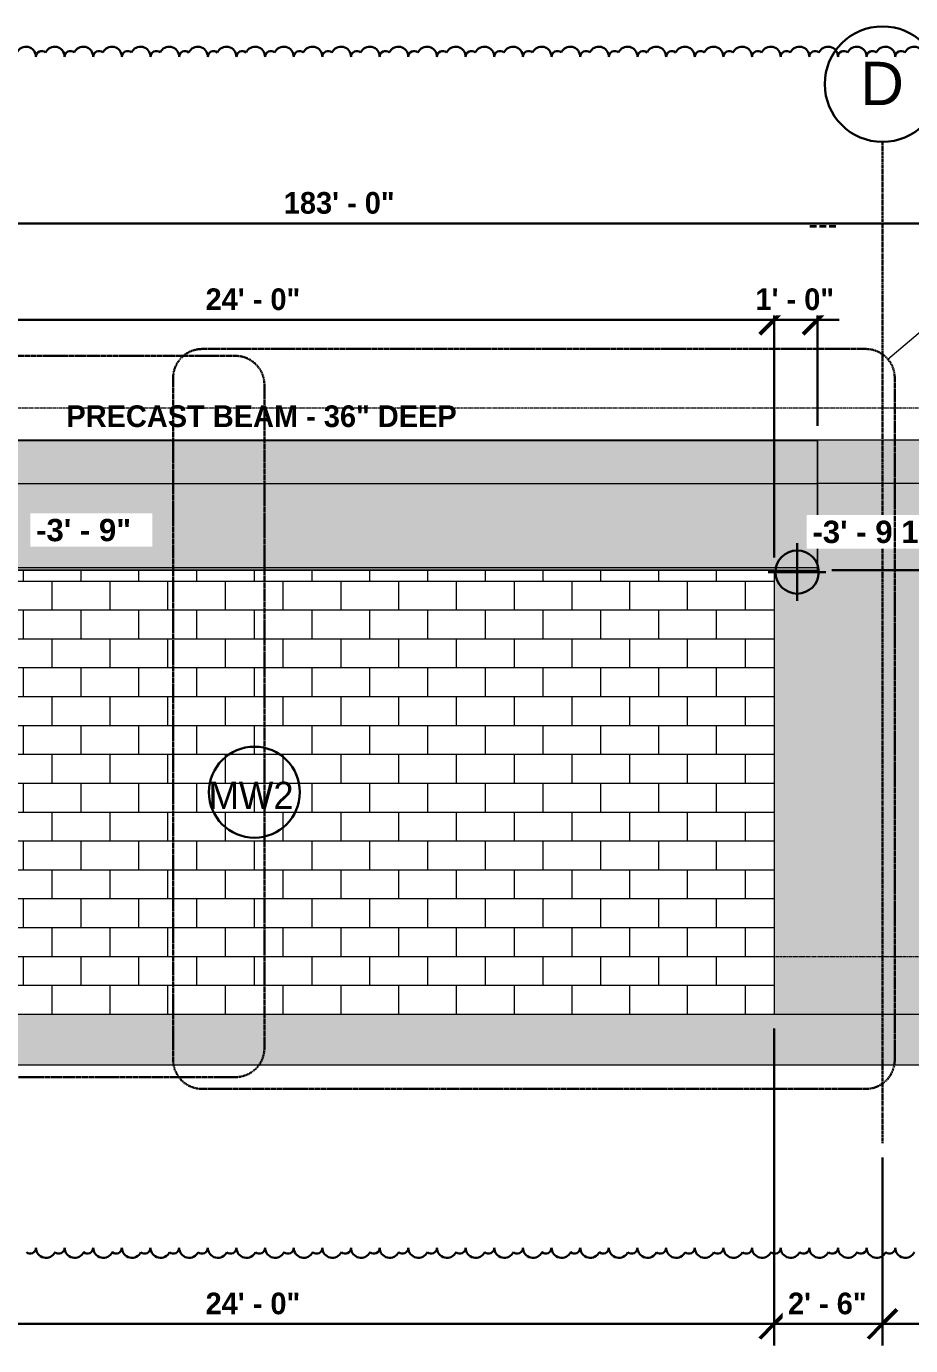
# Model space of a CAD drawing. Header units: inches. Extents: x -3929 to 6224, y -260 to 143.
# Drawn here: x -375 to -130, y -259.8 to 105.7 of the extents above; entities that cross this region are included whole.
import ezdxf

# ---------------------------------------------------------------- set-up
doc = ezdxf.new("R2010")
doc.units = ezdxf.units.IN
doc.header["$MEASUREMENT"] = 0
doc.linetypes.add('Dash Dot 3_16_', pattern=[0.3125, 0.1875, -0.0625, 0, -0.0625])
doc.linetypes.add('Grid Line 1_2_', pattern=[0.875, 0.5, -0.125, 0.125, -0.125])
for name, color, linetype, lineweight in [('A-ANNO-DIMS', 211, 'Continuous', 9), ('A-ANNO-DIMS-64', 211, 'Continuous', 9), ('A-ANNO-SYMB', 150, 'Continuous', 9), ('A-FLOR-LEVL', 51, 'Continuous', 9), ('A-WALL-IDEN', 211, 'Continuous', 30), ('A-WALL-PATT', 111, 'Continuous', 60), ('G-ANNO-DIMS', 111, 'Continuous', 9), ('G-ANNO-REVC', 71, 'Continuous', 30), ('S-BEAM', 12, 'Continuous', 9), ('S-BEAM-IDEN', 2, 'Continuous', 30), ('S-FNDN', 32, 'Continuous', 18), ('S-GRID', 1, 'Continuous', 9), ('S-GRID-IDEN', 1, 'Continuous', 30)]:
    doc.layers.add(name, color=color, linetype=linetype, lineweight=lineweight)
doc.styles.add('Arial', font='arial.ttf', dxfattribs={"height": 12})
doc.styles.add('Arial_B', font='arialbd.ttf', dxfattribs={"height": 6.190476})
doc.styles.add('Century Gothic', font='', dxfattribs={"height": 7.559055})
doc.styles.add('Century Gothic_1', font='', dxfattribs={"height": 6})
doc.styles.add('Century Gothic_B', font='', dxfattribs={"height": 6})
doc.styles.get('Century Gothic').set_extended_font_data('Century Gothic')
doc.styles.get('Century Gothic_1').set_extended_font_data('Century Gothic')
doc.styles.get('Century Gothic_B').set_extended_font_data('Century Gothic', bold=True)
doc.dimstyles.new('OD__1_16__Tol__', dxfattribs={"dimscale": 12, "dimtxt": 6.26501, "dimasz": 0.666667, "dimexe": 0.5, "dimexo": 0.333333, "dimgap": 0.083333, "dimtad": 1, "dimdec": 4, "dimrnd": 0.0625, "dimzin": 3, "dimdsep": 46, "dimlunit": 4, "dimtxsty": 'Century Gothic_B', "dimblk1": 'OBLIQUE', "dimblk2": 'OBLIQUE', "dimsah": 1, "dimcen": 0.09, "dimdle": 0.5, "dimazin": 0, "dimtfac": 1, "dimtdec": 4, "dimtix": 1, "dimtmove": 0, "dimatfit": 3, "dimfxl": 1, "dimtvp": 1, "dimtfill": 1, "dimfrac": 2, "dimtolj": 1, "dimtzin": 0, "dimlwd": 30, "dimlwe": 30, "dimarcsym": 2})
doc.dimstyles.new('OD__1_4__Tol__', dxfattribs={"dimscale": 12, "dimtxt": 6.26501, "dimasz": 0.666667, "dimexe": 0.5, "dimexo": 0.333333, "dimgap": 0.083333, "dimtad": 1, "dimrnd": 0.25, "dimzin": 1, "dimdsep": 46, "dimlunit": 4, "dimtxsty": 'Century Gothic_B', "dimblk1": 'OBLIQUE', "dimblk2": 'OBLIQUE', "dimsah": 1, "dimcen": 0.09, "dimdle": 0.5, "dimazin": 0, "dimtfac": 1, "dimtdec": 4, "dimtix": 1, "dimtmove": 0, "dimatfit": 3, "dimfxl": 1, "dimtvp": 1, "dimtfill": 1, "dimfrac": 2, "dimtolj": 1, "dimtzin": 0, "dimlwd": 30, "dimlwe": 30, "dimarcsym": 2})
pattern_1 = [(50, (-870.187, 0), (18.36206, -1.60683), [1.92, -21.12]), (355, (-870.187, 0), (-3.55226, 19.25587), [1.536, -16.896]), (100.451, (-868.657, -0.134), (14.81021, 17.64929), [1.632, -17.949]), (46.184, (-870.187, 5.12), (27.32125, -4.2376), [2.88, -31.68]), (96.636, (-867.91, 4.767), (23.92754, 24.93717), [2.448, -26.924]), (351.184, (-870.187, 5.12), (23.92765, 24.93743), [2.304, -25.344]), (21, (-867.627, 3.84), (15.28081, -10.30746), [1.92, -21.12]), (326, (-867.627, 3.84), (6.22856, 18.56374), [1.536, -16.896]), (71.451, (-866.354, 2.981), (21.50985, 8.25628), [1.632, -17.949]), (37.5, (-870.1867, 0), (0.311095, 8.522537), [0.845, -15.846, 0.845, -16.307, -16.96]), (37.5, (-870.1867, 0), (0.311095, 8.522537), [-33.843, 0.845, -16.115]), (7.5, (-870.187, 0), (6.734636, 10.09743), [0.845, -8.934, 0.845, -15.462, -6.464]), (7.5, (-870.187, 0), (6.734636, 10.09743), [-26.086, 0.845, -5.619]), (327.5, (-875.896, 0), (13.666107, -0.577186), [0.845, -5.555, 0.845, -19.123, -26.496]), (327.5, (-875.896, 0), (13.666107, -0.577186), [-26.368, 0.845, -25.651]), (317.5, (-878.456, 0), (14.92985, 2.56286), [0.845, -7.475, 0.845, -12.416, -18.816]), (317.5, (-878.456, 0), (14.92985, 2.56286), [-21.581, 0.845, -17.971])]

# ---------------------------------------------------------------- blocks, each defined once
blk = doc.blocks.new('034100 - Precast Structural Concrete - Inverted Tee - PRECAST BEAM - 36_ DEEP-1973334-ELEVATION - SOUTH FOUNDATION WALL')
at = {"layer": 'S-BEAM', "transparency": 33554534}
for points in [[(-10994.5, -21), (-10857.21, -21), (-10857.21, -9), (-11169.17, -9), (-11169.17, -21), (-11157.19, -21)], [(-10994.5, -44.21), (-10857.21, -44.21), (-10857.21, -21), (-11169.17, -21), (-11169.17, -44.21), (-11157.19, -44.21)], [(-10994.5, -45), (-10857.21, -45), (-10857.21, -44.21), (-11169.17, -44.21), (-11169.17, -45), (-11157.19, -45)]]:
    blk.add_hatch(color=254, dxfattribs=at).paths.add_polyline_path(points, flags=0)
at = {"layer": 'S-BEAM', "color": 133}
for p, q in [((-11169.17, -9), (-11169.17, -9.06)), ((-11169.17, -9), (-10857.21, -9)), ((-11169.17, -9.06), (-11169.17, -44.21)), ((-11169.17, -9.06), (-10857.21, -9.06)), ((-11169.17, -9.06), (-10857.21, -9.06)), ((-10857.21, -9.06), (-10857.21, -9)), ((-10857.21, -44.21), (-10857.21, -9.06)), ((-11169.17, -21), (-10857.21, -21)), ((-11169.17, -44.21), (-11169.17, -45)), ((-11169.17, -45), (-11157.19, -45)), ((-10869.19, -45), (-10857.21, -45)), ((-10857.21, -45), (-10857.21, -44.21))]:
    blk.add_line(p, q, dxfattribs=at)
at = {"layer": 'S-BEAM', "color": 143}
for p, q in [((-11169.17, -21), (-11169.17, -9)), ((-10857.21, -9), (-11169.17, -9)), ((-10857.21, -9), (-10857.21, -21)), ((-11169.17, -44.21), (-11169.17, -21)), ((-11169.17, -21), (-10857.21, -21)), ((-10857.21, -21), (-10857.21, -44.21)), ((-11169.17, -45), (-11169.17, -44.21)), ((-11169.17, -44.21), (-10857.21, -44.21)), ((-11169.17, -45), (-10857.21, -45)), ((-10857.21, -44.21), (-10857.21, -45))]:
    blk.add_line(p, q, dxfattribs=at)
at = {"layer": 'S-BEAM', "color": 254}
blk.add_line((-11169.17, -44.21), (-10857.21, -44.21), dxfattribs=at)
blk = doc.blocks.new('Grid - Grid Head - Circle-1738874-ELEVATION - SOUTH FOUNDATION WALL')
at = {"layer": 'S-GRID-IDEN'}
for start, end in [(0, 180), (180, 360)]:
    blk.add_arc((-11847.19, 89.68), 16, start, end, dxfattribs=at)
blk = doc.blocks.new('DIMBLOCK22-ELEVATION - SOUTH FOUNDATION WALL')
at = {"layer": 'A-ANNO-DIMS-64', "lineweight": 30}
for p, q in [((-1385.79, -5), (-1385.79, 57.1)), ((810.21, -5), (810.21, 57.1)), ((-1391.79, 51.1), (816.21, 51.1)), ((-1385.79, 51.1), (-1385.79, -5)), ((810.21, 51.1), (810.21, -5))]:
    blk.add_line(p, q, dxfattribs=at)
at = {"layer": 'A-ANNO-DIMS-64', "lineweight": 50}
for p, q in [((-1385.79, 51.1), (-1381.79, 55.1)), ((810.21, 51.1), (814.21, 55.1)), ((-1385.79, 51.1), (-1389.79, 47.1)), ((810.21, 51.1), (806.21, 47.1))]:
    blk.add_line(p, q, dxfattribs=at)
at = {"layer": 'A-ANNO-DIMS-64', "color": 0, "lineweight": 30, "insert": (-303.65, 59.79), "char_height": 6, "width": 38.0674, "attachment_point": 1, "line_spacing_factor": 0.984502, "style": 'Century Gothic_B', "bg_fill": 3, "box_fill_scale": 1.25, "bg_fill_color": 256, "bg_fill_true_color": 13158600, "bg_fill_transparency": 0}
blk.add_mtext('183\' - 0"', dxfattribs=at)
blk = doc.blocks.new('_Oblique')
at = {"color": 0, "linetype": 'ByBlock', "lineweight": -2}
blk.add_line((-0.5, -0.5), (0.5, 0.5), dxfattribs=at)
blk = doc.blocks.new('DIMBLOCK29-ELEVATION - SOUTH FOUNDATION WALL')
at = {"layer": 'A-ANNO-DIMS-64', "lineweight": 30}
for p, q in [((-455.79, -172), (-455.79, -259.84)), ((-455.79, -253.84), (-455.79, -172)), ((-167.79, -172), (-167.79, -259.84)), ((-167.79, -253.84), (-167.79, -172)), ((-455.79, -253.84), (-167.79, -253.84))]:
    blk.add_line(p, q, dxfattribs=at)
at = {"layer": 'A-ANNO-DIMS-64', "lineweight": 50}
for p, q in [((-455.79, -253.84), (-451.79, -249.84)), ((-167.79, -253.84), (-163.79, -249.84)), ((-455.79, -253.84), (-459.79, -257.84)), ((-167.79, -253.84), (-171.79, -257.84))]:
    blk.add_line(p, q, dxfattribs=at)
at = {"layer": 'A-ANNO-DIMS-64', "color": 0, "lineweight": 30, "insert": (-325.32, -245.15), "char_height": 6, "width": 32.4587, "attachment_point": 1, "line_spacing_factor": 0.984502, "style": 'Century Gothic_B', "bg_fill": 3, "box_fill_scale": 1.25, "bg_fill_color": 256, "bg_fill_true_color": 13158600, "bg_fill_transparency": 0}
blk.add_mtext('24\' - 0"', dxfattribs=at)
blk = doc.blocks.new('DIMBLOCK30-ELEVATION - SOUTH FOUNDATION WALL')
at = {"layer": 'A-ANNO-DIMS-64', "lineweight": 30}
for p, q in [((-167.79, -172), (-167.79, -259.84)), ((-167.79, -253.84), (-167.79, -172)), ((-137.79, -207.76), (-137.79, -259.84)), ((-137.79, -253.84), (-137.79, -207.76)), ((-167.79, -253.84), (-137.79, -253.84))]:
    blk.add_line(p, q, dxfattribs=at)
at = {"layer": 'A-ANNO-DIMS-64', "lineweight": 50}
for p, q in [((-167.79, -253.84), (-163.79, -249.84)), ((-137.79, -253.84), (-133.79, -249.84)), ((-167.79, -253.84), (-171.79, -257.84)), ((-137.79, -253.84), (-141.79, -257.84))]:
    blk.add_line(p, q, dxfattribs=at)
at = {"layer": 'A-ANNO-DIMS-64', "color": 0, "lineweight": 30, "insert": (-163.98, -245.15), "char_height": 6, "width": 26.85, "attachment_point": 1, "line_spacing_factor": 0.984502, "style": 'Century Gothic_B', "bg_fill": 3, "box_fill_scale": 1.25, "bg_fill_color": 256, "bg_fill_true_color": 13158600, "bg_fill_transparency": 0}
blk.add_mtext('2\' - 6"', dxfattribs=at)
blk = doc.blocks.new('DIMBLOCK31-ELEVATION - SOUTH FOUNDATION WALL')
at = {"layer": 'A-ANNO-DIMS-64', "lineweight": 30}
for p, q in [((-137.79, -207.76), (-137.79, -259.84)), ((-137.79, -253.84), (-137.79, -207.76)), ((234.21, -207.76), (234.21, -259.84)), ((234.21, -253.84), (234.21, -207.76)), ((-137.79, -253.84), (234.21, -253.84))]:
    blk.add_line(p, q, dxfattribs=at)
at = {"layer": 'A-ANNO-DIMS-64', "lineweight": 50}
for p, q in [((-137.79, -253.84), (-133.79, -249.84)), ((234.21, -253.84), (238.21, -249.84)), ((-137.79, -253.84), (-141.79, -257.84)), ((234.21, -253.84), (230.21, -257.84))]:
    blk.add_line(p, q, dxfattribs=at)
at = {"layer": 'A-ANNO-DIMS-64', "color": 0, "lineweight": 30, "insert": (34.68, -245.15), "char_height": 6, "width": 32.4587, "attachment_point": 1, "line_spacing_factor": 0.984502, "style": 'Century Gothic_B', "bg_fill": 3, "box_fill_scale": 1.25, "bg_fill_color": 256, "bg_fill_true_color": 13158600, "bg_fill_transparency": 0}
blk.add_mtext('31\' - 0"', dxfattribs=at)
blk = doc.blocks.new('Wall Type - Familia4-287244-ELEVATION - SOUTH FOUNDATION WALL')
at = {"layer": 'A-WALL-IDEN'}
blk.add_circle((-11703.19, -112), 12.6, dxfattribs=at)
blk = doc.blocks.new('Detail View - Callout Head-1738297-ELEVATION - SOUTH FOUNDATION WALL')
at = {"layer": 'A-ANNO-SYMB', "insert": (-11253.43, 47.53), "char_height": 6, "width": 10.302, "attachment_point": 1, "style": 'Century Gothic_1'}
blk.add_mtext('---', dxfattribs=at)
blk = doc.blocks.new('DIMBLOCK40-ELEVATION - SOUTH FOUNDATION WALL')
at = {"layer": 'A-ANNO-DIMS-64', "lineweight": 30}
for p, q in [((-93.08, -39), (-93.08, -174)), ((-151.81, -45), (-87.08, -45)), ((-93.08, -45), (-151.81, -45)), ((-91.43, -168), (-99.08, -168)), ((-93.08, -168), (-91.43, -168))]:
    blk.add_line(p, q, dxfattribs=at)
at = {"layer": 'A-ANNO-DIMS-64', "lineweight": 50}
for p, q in [((-93.08, -45), (-97.08, -41)), ((-93.08, -45), (-89.08, -49)), ((-93.08, -168), (-97.08, -164)), ((-93.08, -168), (-89.08, -172))]:
    blk.add_line(p, q, dxfattribs=at)
at = {"layer": 'A-ANNO-DIMS-64', "color": 0, "lineweight": 30, "insert": (-101.77, -120.02), "char_height": 6, "width": 32.4587, "attachment_point": 1, "rotation": 90, "line_spacing_factor": 0.984502, "style": 'Century Gothic_B', "bg_fill": 3, "box_fill_scale": 1.25, "bg_fill_color": 256, "bg_fill_true_color": 13158600, "bg_fill_transparency": 0}
blk.add_mtext('10\' - 3"', dxfattribs=at)
blk = doc.blocks.new('Spot Elevations - Spot Elevation - Target Filled-1738873-ELEVATION - SOUTH FOUNDATION WALL')
at = {"layer": 'G-ANNO-DIMS'}
h = blk.add_hatch(color=256, dxfattribs=at)
edge = h.paths.add_edge_path(flags=0)
edge.add_line((-10820.75, -21), (-10814.75, -21))
edge.add_arc((-10820.75, -21), 6, 0, 90)
edge.add_line((-10820.75, -15), (-10820.75, -21))
h = blk.add_hatch(color=256, dxfattribs=at)
edge = h.paths.add_edge_path(flags=0)
edge.add_line((-10820.75, -21), (-10826.75, -21))
edge.add_arc((-10820.75, -21), 6, 180, 270)
edge.add_line((-10820.75, -27), (-10820.75, -21))
at = {"layer": 'G-ANNO-DIMS', "lineweight": 30}
for p, q in [((-10820.75, -28.96), (-10820.75, -13)), ((-10820.75, -21), (-10820.75, -15)), ((-10812.75, -21), (-10828.75, -21)), ((-10826.75, -21), (-10820.75, -21)), ((-10814.75, -21), (-10820.75, -21)), ((-10820.75, -21), (-10820.75, -27))]:
    blk.add_line(p, q, dxfattribs=at)
blk.add_circle((-10820.75, -21), 6, dxfattribs=at)
for start, end in [(0, 90), (180, 270)]:
    blk.add_arc((-10820.75, -21), 6, start, end, dxfattribs=at)
blk = doc.blocks.new('DIMBLOCK42-ELEVATION - SOUTH FOUNDATION WALL')
at = {"layer": 'A-ANNO-DIMS-64', "lineweight": 30}
for p, q in [((-455.79, -41.5), (-455.79, 30.4)), ((-167.79, -41.5), (-167.79, 30.4)), ((-455.79, 24.4), (-167.79, 24.4)), ((-455.79, 24.4), (-455.79, -41.5)), ((-167.79, 24.4), (-167.79, -41.5))]:
    blk.add_line(p, q, dxfattribs=at)
at = {"layer": 'A-ANNO-DIMS-64', "lineweight": 50}
for p, q in [((-455.79, 24.4), (-451.79, 28.4)), ((-167.79, 24.4), (-163.79, 28.4)), ((-455.79, 24.4), (-459.79, 20.4)), ((-167.79, 24.4), (-171.79, 20.4))]:
    blk.add_line(p, q, dxfattribs=at)
at = {"layer": 'A-ANNO-DIMS-64', "color": 0, "lineweight": 30, "insert": (-325.32, 33.09), "char_height": 6, "width": 32.4587, "attachment_point": 1, "line_spacing_factor": 0.984502, "style": 'Century Gothic_B', "bg_fill": 3, "box_fill_scale": 1.25, "bg_fill_color": 256, "bg_fill_true_color": 13158600, "bg_fill_transparency": 0}
blk.add_mtext('24\' - 0"', dxfattribs=at)
blk = doc.blocks.new('DIMBLOCK43-ELEVATION - SOUTH FOUNDATION WALL')
at = {"layer": 'A-ANNO-DIMS-64', "lineweight": 30}
for p, q in [((-167.79, -41.5), (-167.79, 30.4)), ((-155.79, -5), (-155.79, 30.4)), ((-167.79, 24.4), (-149.79, 24.4)), ((-167.79, 24.4), (-167.79, -41.5)), ((-155.79, 24.4), (-155.79, -5))]:
    blk.add_line(p, q, dxfattribs=at)
at = {"layer": 'A-ANNO-DIMS-64', "lineweight": 50}
for p, q in [((-167.79, 24.4), (-163.79, 28.4)), ((-155.79, 24.4), (-151.79, 28.4)), ((-167.79, 24.4), (-171.79, 20.4)), ((-155.79, 24.4), (-159.79, 20.4))]:
    blk.add_line(p, q, dxfattribs=at)
at = {"layer": 'A-ANNO-DIMS-64', "color": 0, "lineweight": 30, "insert": (-172.98, 33.09), "char_height": 6, "width": 26.85, "attachment_point": 1, "line_spacing_factor": 0.984502, "style": 'Century Gothic_B', "bg_fill": 3, "box_fill_scale": 1.25, "bg_fill_color": 256, "bg_fill_true_color": 13158600, "bg_fill_transparency": 0}
blk.add_mtext('1\' - 0"', dxfattribs=at)
blk = doc.blocks.new('Family - ___-1979246-ELEVATION - SOUTH FOUNDATION WALL')
at = {"layer": 'G-ANNO-REVC'}
for centre, radius, start, end in [((-11076.49, 97.26), 2.78, 0, 154.7912), ((-11072.12, 97.26), 1.59, 48.1897, 180), ((-11068.55, 97.26), 2.78, 0, 154.7912), ((-11064.19, 97.26), 1.59, 48.1897, 180), ((-11060.62, 97.26), 2.78, 0, 154.7912), ((-11056.25, 97.26), 1.59, 48.1897, 180), ((-11052.68, 97.26), 2.78, 0, 154.7912), ((-11048.32, 97.26), 1.59, 48.1897, 180), ((-11044.75, 97.26), 2.78, 0, 154.7912), ((-11040.38, 97.26), 1.59, 48.1897, 180), ((-11036.81, 97.26), 2.78, 0, 154.7912), ((-11032.45, 97.26), 1.59, 48.1897, 180), ((-11028.87, 97.26), 2.78, 0, 154.7912), ((-11024.51, 97.26), 1.59, 48.1897, 180), ((-11020.94, 97.26), 2.78, 0, 154.7912), ((-11016.57, 97.26), 1.59, 48.1897, 180), ((-11013, 97.26), 2.78, 0, 154.7912), ((-11008.64, 97.26), 1.59, 48.1897, 180), ((-11005.07, 97.26), 2.78, 0, 154.7912), ((-11000.7, 97.26), 1.59, 48.1897, 180), ((-10997.13, 97.26), 2.78, 0, 154.7912), ((-10992.77, 97.26), 1.59, 48.1897, 180), ((-10989.2, 97.26), 2.78, 0, 154.7912), ((-10984.83, 97.26), 1.59, 48.1897, 180), ((-10981.26, 97.26), 2.78, 0, 154.7912), ((-10976.9, 97.26), 1.59, 48.1897, 180), ((-10973.33, 97.26), 2.78, 0, 154.7912), ((-10968.96, 97.26), 1.59, 48.1897, 180), ((-10965.39, 97.26), 2.78, 0, 154.7912), ((-10961.03, 97.26), 1.59, 48.1897, 180), ((-10957.46, 97.26), 2.78, 0, 154.7912), ((-10953.09, 97.26), 1.59, 48.1897, 180), ((-10949.52, 97.26), 2.78, 0, 154.7912), ((-10945.16, 97.26), 1.59, 48.1897, 180), ((-10941.58, 97.26), 2.78, 0, 154.7912), ((-10937.22, 97.26), 1.59, 48.1897, 180), ((-10933.65, 97.26), 2.78, 0, 154.7912), ((-10929.28, 97.26), 1.59, 48.1897, 180), ((-10925.71, 97.26), 2.78, 0, 154.7912), ((-10921.35, 97.26), 1.59, 48.1897, 180), ((-10917.78, 97.26), 2.78, 0, 154.7912), ((-10913.41, 97.26), 1.59, 48.1897, 180), ((-10909.84, 97.26), 2.78, 0, 154.7912), ((-10905.48, 97.26), 1.59, 48.1897, 180), ((-10901.91, 97.26), 2.78, 0, 154.7912), ((-10897.54, 97.26), 1.59, 48.1897, 180), ((-10893.97, 97.26), 2.78, 0, 154.7912), ((-10889.61, 97.26), 1.59, 48.1897, 180), ((-10886.04, 97.26), 2.78, 0, 154.7912), ((-10881.67, 97.26), 1.59, 48.1897, 180), ((-10878.1, 97.26), 2.78, 0, 154.7912), ((-10873.74, 97.26), 1.59, 48.1897, 180), ((-10870.16, 97.26), 2.78, 0, 154.7912), ((-10865.8, 97.26), 1.59, 48.1897, 180), ((-10862.23, 97.26), 2.78, 0, 154.7912), ((-10857.86, 97.26), 1.59, 48.1897, 180), ((-10854.29, 97.26), 2.78, 0, 154.7912), ((-10849.93, 97.26), 1.59, 48.1897, 180), ((-10846.36, 97.26), 2.78, 0, 154.7912), ((-10841.99, 97.26), 1.59, 48.1897, 180), ((-10838.42, 97.26), 2.78, 0, 154.7912), ((-10834.06, 97.26), 1.59, 48.1897, 180), ((-10830.49, 97.26), 2.78, 0, 154.7912), ((-11075.3, -232.74), 1.59, 228.1897, 0), ((-11070.93, -232.74), 2.78, 180, 334.7912), ((-11067.36, -232.74), 1.59, 228.1897, 0), ((-11063, -232.74), 2.78, 180, 334.7912), ((-11059.43, -232.74), 1.59, 228.1897, 0), ((-11055.06, -232.74), 2.78, 180, 334.7912), ((-11051.49, -232.74), 1.59, 228.1897, 0), ((-11047.13, -232.74), 2.78, 180, 334.7912), ((-11043.56, -232.74), 1.59, 228.1897, 0), ((-11039.19, -232.74), 2.78, 180, 334.7912), ((-11035.62, -232.74), 1.59, 228.1897, 0), ((-11031.26, -232.74), 2.78, 180, 334.7912), ((-11027.68, -232.74), 1.59, 228.1897, 0), ((-11023.32, -232.74), 2.78, 180, 334.7912), ((-11019.75, -232.74), 1.59, 228.1897, 0), ((-11015.38, -232.74), 2.78, 180, 334.7912), ((-11011.81, -232.74), 1.59, 228.1897, 0), ((-11007.45, -232.74), 2.78, 180, 334.7912), ((-11003.88, -232.74), 1.59, 228.1897, 0), ((-10999.51, -232.74), 2.78, 180, 334.7912), ((-10995.94, -232.74), 1.59, 228.1897, 0), ((-10991.58, -232.74), 2.78, 180, 334.7912), ((-10988.01, -232.74), 1.59, 228.1897, 0), ((-10983.64, -232.74), 2.78, 180, 334.7912), ((-10980.07, -232.74), 1.59, 228.1897, 0), ((-10975.71, -232.74), 2.78, 180, 334.7912), ((-10972.14, -232.74), 1.59, 228.1897, 0), ((-10967.77, -232.74), 2.78, 180, 334.7912), ((-10964.2, -232.74), 1.59, 228.1897, 0), ((-10959.84, -232.74), 2.78, 180, 334.7912), ((-10956.26, -232.74), 1.59, 228.1897, 0), ((-10951.9, -232.74), 2.78, 180, 334.7912), ((-10948.33, -232.74), 1.59, 228.1897, 0), ((-10943.96, -232.74), 2.78, 180, 334.7912), ((-10940.39, -232.74), 1.59, 228.1897, 0), ((-10936.03, -232.74), 2.78, 180, 334.7912), ((-10932.46, -232.74), 1.59, 228.1897, 0), ((-10928.09, -232.74), 2.78, 180, 334.7912), ((-10924.52, -232.74), 1.59, 228.1897, 0), ((-10920.16, -232.74), 2.78, 180, 334.7912), ((-10916.59, -232.74), 1.59, 228.1897, 0), ((-10912.22, -232.74), 2.78, 180, 334.7912), ((-10908.65, -232.74), 1.59, 228.1897, 0), ((-10904.29, -232.74), 2.78, 180, 334.7912), ((-10900.72, -232.74), 1.59, 228.1897, 0), ((-10896.35, -232.74), 2.78, 180, 334.7912), ((-10892.78, -232.74), 1.59, 228.1897, 0), ((-10888.42, -232.74), 2.78, 180, 334.7912), ((-10884.85, -232.74), 1.59, 228.1897, 0), ((-10880.48, -232.74), 2.78, 180, 334.7912), ((-10876.91, -232.74), 1.59, 228.1897, 0), ((-10872.55, -232.74), 2.78, 180, 334.7912), ((-10868.97, -232.74), 1.59, 228.1897, 0), ((-10864.61, -232.74), 2.78, 180, 334.7912), ((-10861.04, -232.74), 1.59, 228.1897, 0), ((-10856.67, -232.74), 2.78, 180, 334.7912), ((-10853.1, -232.74), 1.59, 228.1897, 0), ((-10848.74, -232.74), 2.78, 180, 334.7912), ((-10845.17, -232.74), 1.59, 228.1897, 0), ((-10840.8, -232.74), 2.78, 180, 334.7912), ((-10837.23, -232.74), 1.59, 228.1897, 0), ((-10832.87, -232.74), 2.78, 180, 334.7912)]:
    blk.add_arc(centre, radius, start, end, dxfattribs=at)

msp = doc.modelspace()

# ---------------------------------------------------------------- hatches: boundary and pattern name
at = {"layer": 'A-WALL-PATT', "lineweight": 9}
h = msp.add_hatch(dxfattribs=at)
h.set_pattern_fill('FP_4', color=256, style=0, pattern_type=2)
h.set_pattern_definition(pattern_1)
h.paths.add_polyline_path([(800.20794, -168), (800.20794, -21), (-155.79206, -21), (-155.79206, -45.5), (-167.79206, -45.5), (-167.79206, -168), (240.20794, -168), (240.20794, -56), (528.20794, -56), (528.20794, -168), (790.20794, -168)], flags=0)
h.paths.add_polyline_path([(-455.79206, -168), (-455.79206, -45.5), (-467.79206, -45.5), (-467.79206, -21), (-1375.79206, -21), (-1375.79206, -168), (-1145.79206, -168), (-1145.79206, -56), (-857.79206, -56), (-857.79206, -168)], flags=0)
h = msp.add_hatch(dxfattribs=at)
h.set_pattern_fill('FP_5', color=256, style=0, pattern_type=2)
h.set_pattern_definition([(0, (-167.792, -176), (0, 8), []), (90, (-167.792, -176), (-8, 8), [8, -8])])
h.paths.add_polyline_path([(-167.79206, -168), (-167.79206, -45), (-455.79206, -45), (-455.79206, -168), (-293.10613, -168)], flags=0)
at = {"layer": 'S-FNDN'}
h = msp.add_hatch(color=256, dxfattribs=at)
h.paths.add_polyline_path([(-467.79206, -21), (-467.79206, -9), (-1379.79206, -9), (-1379.79206, -21), (-857.79206, -21)], flags=0)
h.paths.add_polyline_path([(-155.79206, -21), (804.20794, -21), (804.20794, -9), (-155.79206, -9)], flags=0)
at = {"layer": 'S-FNDN', "lineweight": 9}
h = msp.add_hatch(dxfattribs=at)
h.set_pattern_fill('FP_4', color=256, style=0, pattern_type=2)
h.set_pattern_definition(pattern_1)
h.paths.add_polyline_path([(-293.10613, -182), (790.20794, -182), (790.20794, -168), (-1365.79206, -168), (-1365.79206, -182)], flags=0)
h.paths.add_polyline_path([(-1395.79206, -182), (-1395.79206, -168), (-1399.79206, -168), (-1399.79206, -182)], flags=0)

# ---------------------------------------------------------------- linework, layer by layer
at = {"layer": 'A-FLOR-LEVL', "linetype": 'Grid Line 1_2_'}
for p, q in [((-1411.28805, 0), (898.88797, 0)), ((-1411.28805, -152), (898.88797, -152))]:
    msp.add_line(p, q, dxfattribs=at)
at = {"layer": 'S-FNDN'}
for p, q in [((-155.79206, -9), (-155.79206, -45.5)), ((804.20794, -9), (-155.79206, -9)), ((800.20794, -21), (-155.79206, -21)), ((-167.79206, -45), (-455.79206, -45)), ((-167.79206, -45), (-167.79206, -168)), ((-155.79206, -45.5), (-167.79206, -45.5))]:
    msp.add_line(p, q, dxfattribs=at)
at = {"layer": 'S-FNDN', "color": 253}
for p, q in [((-1365.79206, -168), (790.20794, -168)), ((-1365.79206, -182), (790.20794, -182))]:
    msp.add_line(p, q, dxfattribs=at)
at = {"layer": 'S-GRID', "linetype": 'Grid Line 1_2_', "lineweight": 30}
msp.add_line((-137.79206, -203.76101), (-137.79206, 73.68081), dxfattribs=at)

# ---------------------------------------------------------------- block references
at = {"layer": 'A-WALL-IDEN'}
msp.add_blockref('Wall Type - Familia4-287244-ELEVATION - SOUTH FOUNDATION WALL', (11391.39733, 5.5), dxfattribs=at)
at = {"layer": 'S-BEAM', "color": 133}
msp.add_blockref('034100 - Precast Structural Concrete - Inverted Tee - PRECAST BEAM - 36_ DEEP-1973334-ELEVATION - SOUTH FOUNDATION WALL', (10701.39733, 0), dxfattribs=at)
at = {"layer": 'S-GRID-IDEN'}
msp.add_blockref('Grid - Grid Head - Circle-1738874-ELEVATION - SOUTH FOUNDATION WALL', (11709.39733, 0), dxfattribs=at)

# ---------------------------------------------------------------- texts
at = {"layer": 'A-WALL-IDEN', "lineweight": 9, "insert": (-324.5093, -103.62038), "char_height": 7.559055, "width": 31.108, "attachment_point": 1, "style": 'Century Gothic'}
msp.add_mtext('MW2', dxfattribs=at)
at = {"layer": 'S-GRID-IDEN', "lineweight": 9, "insert": (-143.96837, 95.87277), "char_height": 12, "width": 14.746, "attachment_point": 1, "style": 'Arial'}
msp.add_mtext('D', dxfattribs=at)

# ---------------------------------------------------------------- next in the draw order: texts
at = {"layer": 'G-ANNO-DIMS', "insert": (-372.28379, -30.76901), "char_height": 6.190476, "width": 30.7053085, "attachment_point": 1, "line_spacing_factor": 0.941778, "style": 'Arial_B', "bg_fill": 3, "box_fill_scale": 1.25, "bg_fill_color": 256, "bg_fill_true_color": 13158600, "bg_fill_transparency": 0}
msp.add_mtext('-3\' - 9"', dxfattribs=at)

# ---------------------------------------------------------------- next in the draw order: dimensions: what is measured, and where the dimension line sits
at = {"layer": 'A-ANNO-DIMS', "lineweight": 30}
for base, p1, p2, override, picture, middle in [((810.20794, 51.09527), (-1385.79206, -9), (810.20794, -9), {"dimpost": '<>', "dimfxl": 2196}, 'DIMBLOCK22-ELEVATION - SOUTH FOUNDATION WALL', (-287.79206, 55.24619)), ((-167.79206, -253.83622), (-455.79206, -168), (-167.79206, -168), {"dimpost": '<>', "dimfxl": 288}, 'DIMBLOCK29-ELEVATION - SOUTH FOUNDATION WALL', (-311.79206, -249.68531))]:
    dim = msp.add_linear_dim(base=base, p1=p1, p2=p2, dimstyle='OD__1_4__Tol__', override=override, dxfattribs=at)
    dim.commit()
    dim.dimension.update_dxf_attribs({"geometry": picture, "text_midpoint": middle})

# ---------------------------------------------------------------- next in the draw order: linework, layer by layer
at = {"layer": 'A-ANNO-SYMB'}
msp.add_line((-136.31917, 13.48105), (-116.13122, 30.63841), dxfattribs=at)
at = {"layer": 'A-ANNO-SYMB', "linetype": 'Dash Dot 3_16_', "lineweight": 30}
msp.add_line((-504.33309, -185.44339), (-317.02975, -185.44339), dxfattribs=at)
for centre, start, end in [((-142.41505, 8.30029), 0, 90), ((-317.02975, -177.44339), 270, 0), ((-326.29282, -180.71353), 180, 270)]:
    msp.add_arc(centre, 8, start, end, dxfattribs=at)

# ---------------------------------------------------------------- next in the draw order: block references
at = {"layer": 'A-ANNO-SYMB'}
msp.add_blockref('Detail View - Callout Head-1738297-ELEVATION - SOUTH FOUNDATION WALL', (11095.09781, 6.41873), dxfattribs=at)

# ---------------------------------------------------------------- next in the draw order: texts
at = {"layer": 'S-BEAM-IDEN', "lineweight": 9, "insert": (-363.88289, 0.67866), "char_height": 6, "width": 126.25, "attachment_point": 1, "style": 'Century Gothic_B'}
msp.add_mtext('PRECAST BEAM - 36" DEEP', dxfattribs=at)

# ---------------------------------------------------------------- next in the draw order: dimensions: what is measured, and where the dimension line sits
at = {"layer": 'A-ANNO-DIMS', "lineweight": 30}
dim = msp.add_linear_dim(base=(-137.79206, -253.83622), p1=(-167.79206, -168), p2=(-137.79206, -203.76101), dimstyle='OD__1_4__Tol__', override={"dimpost": '<>', "dimfxl": 46.678155}, dxfattribs=at)
dim.commit()
dim.dimension.update_dxf_attribs({"geometry": 'DIMBLOCK30-ELEVATION - SOUTH FOUNDATION WALL', "text_midpoint": (-152.79206, -249.68531)})

# ---------------------------------------------------------------- next in the draw order: linework, layer by layer
at = {"layer": 'A-ANNO-SYMB', "linetype": 'Dash Dot 3_16_', "lineweight": 30}
msp.add_line((-326.29282, -188.71353), (-142.41505, -188.71353), dxfattribs=at)
msp.add_arc((-142.41505, -180.71353), 8, 270, 0, dxfattribs=at)

# ---------------------------------------------------------------- next in the draw order: dimensions: what is measured, and where the dimension line sits
at = {"layer": 'A-ANNO-DIMS', "lineweight": 30}
dim = msp.add_linear_dim(base=(-93.0824, -168), p1=(-155.80781, -45), p2=(-87.42554, -168), angle=90, dimstyle='OD__1_16__Tol__', override={"dimpost": '<>', "dimfxl": 140.730716}, dxfattribs=at)
dim.commit()
dim.dimension.update_dxf_attribs({"geometry": 'DIMBLOCK40-ELEVATION - SOUTH FOUNDATION WALL', "text_midpoint": (-97.23332, -106.5)})
dim = msp.add_linear_dim(base=(234.20794, -253.83622), p1=(-137.79206, -203.76101), p2=(234.20794, -203.76101), dimstyle='OD__1_4__Tol__', override={"dimpost": '<>', "dimfxl": 372}, dxfattribs=at)
dim.commit()
dim.dimension.update_dxf_attribs({"geometry": 'DIMBLOCK31-ELEVATION - SOUTH FOUNDATION WALL', "text_midpoint": (48.20794, -249.68531)})

# ---------------------------------------------------------------- next in the draw order: block references
at = {"layer": 'G-ANNO-DIMS', "lineweight": 30}
msp.add_blockref('Spot Elevations - Spot Elevation - Target Filled-1738873-ELEVATION - SOUTH FOUNDATION WALL', (10659.30012, -24.5), dxfattribs=at)

# ---------------------------------------------------------------- next in the draw order: texts
at = {"layer": 'G-ANNO-DIMS', "insert": (-157.22034, -31.26901), "char_height": 6.1904762, "width": 47.4536585, "attachment_point": 1, "line_spacing_factor": 0.941778, "style": 'Arial_B', "bg_fill": 3, "box_fill_scale": 1.25, "bg_fill_color": 256, "bg_fill_true_color": 13158600, "bg_fill_transparency": 0}
msp.add_mtext('-3\' - 9 1/2"', dxfattribs=at)

# ---------------------------------------------------------------- next in the draw order: dimensions: what is measured, and where the dimension line sits
at = {"layer": 'A-ANNO-DIMS', "lineweight": 30}
dim = msp.add_linear_dim(base=(-167.79206, 24.39791), p1=(-455.79206, -45.5), p2=(-167.79206, -45.5), dimstyle='OD__1_16__Tol__', override={"dimpost": '<>', "dimfxl": 288}, dxfattribs=at)
dim.commit()
dim.dimension.update_dxf_attribs({"geometry": 'DIMBLOCK42-ELEVATION - SOUTH FOUNDATION WALL', "text_midpoint": (-311.79206, 28.54883)})

# ---------------------------------------------------------------- next in the draw order: linework, layer by layer
at = {"layer": 'A-ANNO-SYMB', "linetype": 'Dash Dot 3_16_', "lineweight": 30}
for p, q in [((-317.02975, 14.39158), (-504.33309, 14.39158)), ((-334.29282, 8.30029), (-334.29282, -180.71353)), ((-134.41505, -180.71353), (-134.41505, 8.30029)), ((-309.02975, -177.44339), (-309.02975, 6.39158))]:
    msp.add_line(p, q, dxfattribs=at)
for centre, start, end in [((-326.29282, 8.30029), 90, 180), ((-317.02975, 6.39158), 0, 90)]:
    msp.add_arc(centre, 8, start, end, dxfattribs=at)

# ---------------------------------------------------------------- next in the draw order: dimensions: what is measured, and where the dimension line sits
at = {"layer": 'A-ANNO-DIMS', "lineweight": 30}
dim = msp.add_linear_dim(base=(-155.79206, 24.39791), p1=(-167.79206, -45.5), p2=(-155.79206, -9), dimstyle='OD__1_16__Tol__', override={"dimpost": '<>', "dimfxl": 38.421999}, dxfattribs=at)
dim.commit()
dim.dimension.update_dxf_attribs({"geometry": 'DIMBLOCK43-ELEVATION - SOUTH FOUNDATION WALL', "text_midpoint": (-161.79206, 28.54883)})

# ---------------------------------------------------------------- next in the draw order: linework, layer by layer
at = {"layer": 'A-ANNO-SYMB', "linetype": 'Dash Dot 3_16_', "lineweight": 30}
msp.add_line((-142.41505, 16.30029), (-326.29282, 16.30029), dxfattribs=at)

# ---------------------------------------------------------------- next in the draw order: block references
at = {"layer": 'G-ANNO-REVC'}
msp.add_blockref('Family - ___-1979246-ELEVATION - SOUTH FOUNDATION WALL', (10701.39733, 0), dxfattribs=at)

doc.saveas('drawing.dxf')
